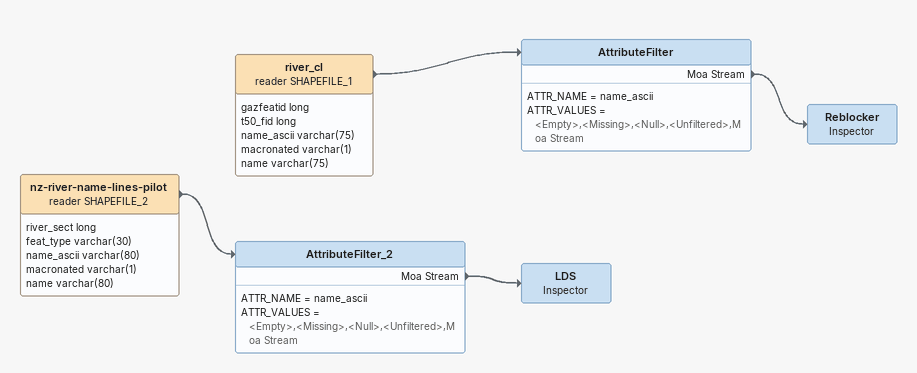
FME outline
nz-river-name-lines-pilot (reader SHAPEFILE_2)
    attributes: river_sect long, feat_type varchar(30), name_ascii varchar(80), macronated varchar(1), name varchar(80)
    -> AttributeFilter_2
AttributeFilter_2
    ATTR_NAME = name_ascii
    ATTR_VALUES = <Empty>,<Missing>,<Null>,<Unfiltered>,Moa Stream
    Moa Stream -> LDS
LDS: Inspector
river_cl (reader SHAPEFILE_1)
    attributes: gazfeatid long, t50_fid long, name_ascii varchar(75), macronated varchar(1), name varchar(75)
    -> AttributeFilter
AttributeFilter
    ATTR_NAME = name_ascii
    ATTR_VALUES = <Empty>,<Missing>,<Null>,<Unfiltered>,Moa Stream
    Moa Stream -> Reblocker
Reblocker: Inspector
